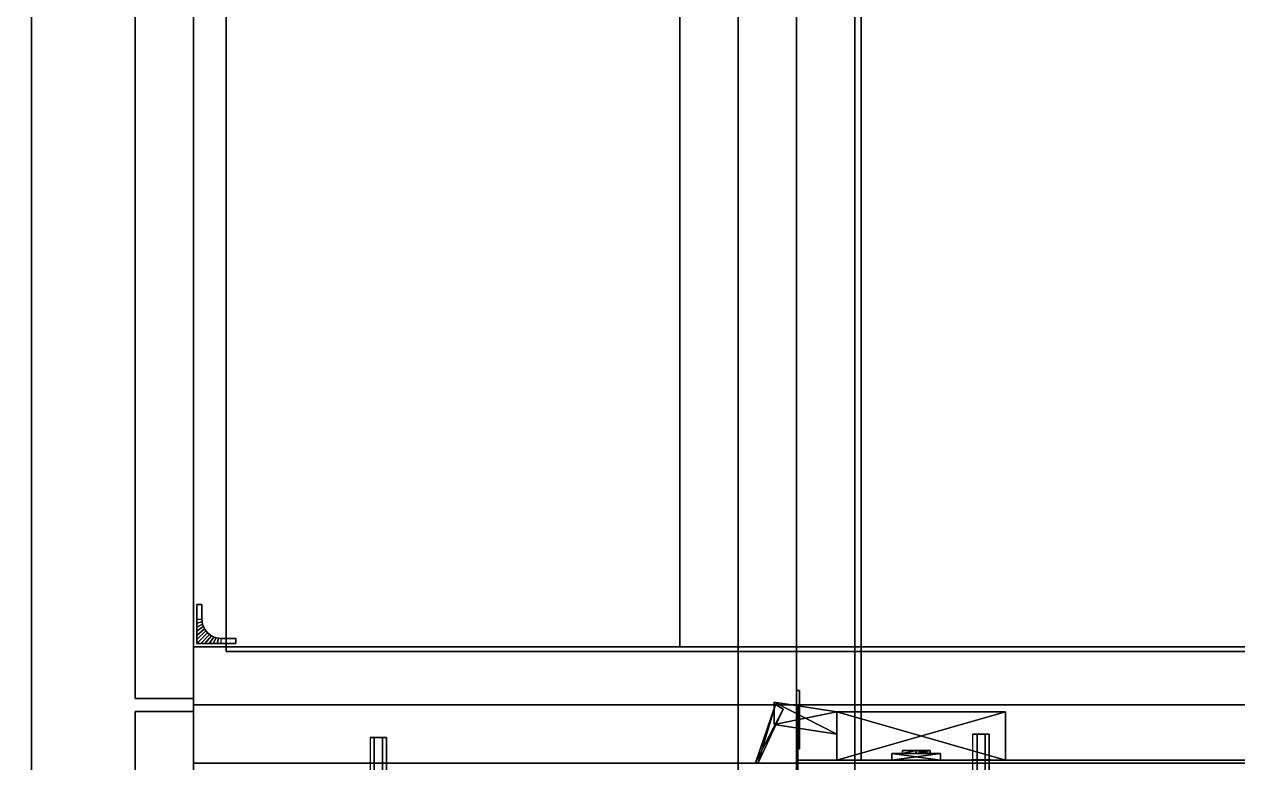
# Model space of a CAD drawing. Extents: x 0 to 4068, y -4475 to 0.
# Drawn here: x 1564.7 to 1939.2, y -2110.3 to -1882.3 of the extents above; entities that cross this region are included whole.
import ezdxf

# ---------------------------------------------------------------- set-up
doc = ezdxf.new("R2010")
doc.units = 0
for name, color, linetype in [('LAYER0', 7, 'CONTINUOUS'), ('LAYER422', 7, 'CONTINUOUS'), ('LAYER423', 253, 'CONTINUOUS'), ('LAYER427', 254, 'CONTINUOUS'), ('LAYER428', 254, 'CONTINUOUS'), ('LAYER429', 254, 'CONTINUOUS'), ('LAYER430', 7, 'CONTINUOUS'), ('LAYER431', 7, 'CONTINUOUS'), ('LAYER432', 7, 'CONTINUOUS'), ('LAYER437', 7, 'CONTINUOUS'), ('LAYER465', 7, 'CONTINUOUS'), ('LAYER474', 253, 'CONTINUOUS'), ('LAYER476', 254, 'CONTINUOUS'), ('LAYER665', 7, 'CONTINUOUS'), ('LAYER666', 253, 'CONTINUOUS'), ('LAYER669', 253, 'CONTINUOUS'), ('LAYER686', 7, 'CONTINUOUS'), ('LAYER689', 254, 'CONTINUOUS'), ('LAYER696', 28, 'CONTINUOUS'), ('LAYER697', 253, 'CONTINUOUS'), ('LAYER698', 28, 'CONTINUOUS'), ('LAYER699', 253, 'CONTINUOUS'), ('LAYER700', 253, 'CONTINUOUS'), ('LAYER785', 253, 'CONTINUOUS'), ('LAYER821', 19, 'CONTINUOUS')]:
    doc.layers.add(name, color=color, linetype=linetype)

msp = doc.modelspace()

# ---------------------------------------------------------------- linework, layer by layer
at = {"layer": 'LAYER0', "invisible_edges": 1}
for points in [[(4068, 0), (0, -4475), (0, 0), (4068, 0)], [(4068, -4475, 5), (0, 0, 5), (0, -4475, 5), (4068, -4475, 5)], [(0, 0, 5), (4068, -4475, 5), (4068, 0, 5), (0, 0, 5)], [(0, -4475), (4068, 0), (4068, -4475), (0, -4475)]]:
    msp.add_3dface(points, dxfattribs=at)
at = {"layer": 'LAYER422', "invisible_edges": 1}
for points in [[(2153, -2074.5, 154), (1617, -1330.5, 154), (2153, -1330.5, 154), (2153, -2074.5, 154)], [(1617, -1330.5, 154), (2153, -2074.5, 154), (1617, -2074.5, 154), (1617, -1330.5, 154)], [(1617, -2074.5, 172), (1617, -1330.5, 154), (1617, -2074.5, 154), (1617, -2074.5, 172)], [(1617, -1330.5, 154), (1617, -2074.5, 172), (1617, -1330.5, 172), (1617, -1330.5, 154)], [(1617, -2074.5, 172), (2153, -1330.5, 172), (1617, -1330.5, 172), (1617, -2074.5, 172)], [(2153, -1330.5, 172), (1617, -2074.5, 172), (2153, -2074.5, 172), (2153, -1330.5, 172)], [(2153, -2074.5, 154), (1617, -2074.5, 172), (1617, -2074.5, 154), (2153, -2074.5, 154)], [(1617, -2074.5, 172), (2153, -2074.5, 154), (2153, -2074.5, 172), (1617, -2074.5, 172)]]:
    msp.add_3dface(points, dxfattribs=at)
at = {"layer": 'LAYER423', "invisible_edges": 1}
for points in [[(1599, -1314.5, 153), (1617, -2090.5, 153), (1599, -2090.5, 153), (1599, -1314.5, 153)], [(1617, -2090.5, 153), (1599, -1314.5, 153), (1617, -1314.5, 153), (1617, -2090.5, 153)], [(1617, -1314.5, 873), (1599, -2090.5, 873), (1617, -2090.5, 873), (1617, -1314.5, 873)], [(1599, -2090.5, 873), (1617, -1314.5, 873), (1599, -1314.5, 873), (1599, -2090.5, 873)], [(1599, -2090.5, 873), (1599, -1314.5, 153), (1599, -2090.5, 153), (1599, -2090.5, 873)], [(1599, -1314.5, 153), (1599, -2090.5, 873), (1599, -1314.5, 873), (1599, -1314.5, 153)], [(1617, -1314.5, 873), (1617, -2090.5, 153), (1617, -1314.5, 153), (1617, -1314.5, 873)], [(1617, -2090.5, 153), (1617, -1314.5, 873), (1617, -2090.5, 873), (1617, -2090.5, 153)], [(1599, -2090.5, 873), (1617, -2090.5, 153), (1617, -2090.5, 873), (1599, -2090.5, 873)], [(1617, -2090.5, 153), (1599, -2090.5, 873), (1599, -2090.5, 153), (1617, -2090.5, 153)]]:
    msp.add_3dface(points, dxfattribs=at)
at = {"layer": 'LAYER427'}
for points in [[(1619.5, -2061.5, 174), (1618, -2061.5, 174), (1618, -2061.5, 186), (1619.5, -2061.5, 186)], [(1618, -2061.5, 174), (1618, -2073.5, 174), (1618, -2073.5, 186), (1618, -2061.5, 186)], [(1619.5, -2061.5, 186), (1618, -2061.5, 186), (1618, -2061.5, 174), (1619.5, -2061.5, 174)], [(1619.5, -2061.5, 174), (1619.5, -2066, 174), (1619.5, -2066, 186), (1619.5, -2061.5, 186)], [(1618, -2073.5, 186), (1630, -2073.5, 186), (1630, -2073.5, 174), (1618, -2073.5, 174)], [(1625.5, -2072, 174), (1625.5, -2072, 186), (1630, -2072, 186), (1630, -2072, 174)], [(1630, -2072, 186), (1630, -2073.5, 186), (1630, -2073.5, 174), (1630, -2072, 174)]]:
    msp.add_3dface(points, dxfattribs=at)
at = {"layer": 'LAYER427', "invisible_edges": 1}
for points in [[(1619.5, -2066, 174), (1618, -2066, 174), (1618, -2061.5, 174), (1619.5, -2061.5, 174)], [(1619.5, -2066, 186), (1618, -2066, 186), (1618, -2061.5, 186), (1619.5, -2061.5, 186)], [(1625.5, -2072, 174), (1625.5, -2073.5, 174), (1630, -2073.5, 174), (1630, -2072, 174)], [(1625.5, -2072, 186), (1625.5, -2073.5, 186), (1630, -2073.5, 186), (1630, -2072, 186)]]:
    msp.add_3dface(points, dxfattribs=at)
at = {"layer": 'LAYER428'}
for points in [[(1619.5, -2061.5, 507), (1618, -2061.5, 507), (1618, -2061.5, 519), (1619.5, -2061.5, 519)], [(1618, -2061.5, 507), (1618, -2073.5, 507), (1618, -2073.5, 519), (1618, -2061.5, 519)], [(1619.5, -2061.5, 519), (1618, -2061.5, 519), (1618, -2061.5, 507), (1619.5, -2061.5, 507)], [(1619.5, -2061.5, 507), (1619.5, -2066, 507), (1619.5, -2066, 519), (1619.5, -2061.5, 519)], [(1618, -2073.5, 519), (1630, -2073.5, 519), (1630, -2073.5, 507), (1618, -2073.5, 507)], [(1625.5, -2072, 507), (1625.5, -2072, 519), (1630, -2072, 519), (1630, -2072, 507)], [(1630, -2072, 519), (1630, -2073.5, 519), (1630, -2073.5, 507), (1630, -2072, 507)]]:
    msp.add_3dface(points, dxfattribs=at)
at = {"layer": 'LAYER428', "invisible_edges": 1}
for points in [[(1619.5, -2066, 507), (1618, -2066, 507), (1618, -2061.5, 507), (1619.5, -2061.5, 507)], [(1619.5, -2066, 519), (1618, -2066, 519), (1618, -2061.5, 519), (1619.5, -2061.5, 519)], [(1625.5, -2072, 507), (1625.5, -2073.5, 507), (1630, -2073.5, 507), (1630, -2072, 507)], [(1625.5, -2072, 519), (1625.5, -2073.5, 519), (1630, -2073.5, 519), (1630, -2072, 519)]]:
    msp.add_3dface(points, dxfattribs=at)
at = {"layer": 'LAYER429'}
for points in [[(1619.5, -2061.5, 831), (1618, -2061.5, 831), (1618, -2061.5, 843), (1619.5, -2061.5, 843)], [(1618, -2061.5, 831), (1618, -2073.5, 831), (1618, -2073.5, 843), (1618, -2061.5, 843)], [(1619.5, -2061.5, 843), (1618, -2061.5, 843), (1618, -2061.5, 831), (1619.5, -2061.5, 831)], [(1619.5, -2061.5, 831), (1619.5, -2066, 831), (1619.5, -2066, 843), (1619.5, -2061.5, 843)], [(1618, -2073.5, 843), (1630, -2073.5, 843), (1630, -2073.5, 831), (1618, -2073.5, 831)], [(1625.5, -2072, 831), (1625.5, -2072, 843), (1630, -2072, 843), (1630, -2072, 831)], [(1630, -2072, 843), (1630, -2073.5, 843), (1630, -2073.5, 831), (1630, -2072, 831)]]:
    msp.add_3dface(points, dxfattribs=at)
at = {"layer": 'LAYER429', "invisible_edges": 1}
for points in [[(1619.5, -2066, 831), (1618, -2066, 831), (1618, -2061.5, 831), (1619.5, -2061.5, 831)], [(1619.5, -2066, 843), (1618, -2066, 843), (1618, -2061.5, 843), (1619.5, -2061.5, 843)], [(1625.5, -2072, 831), (1625.5, -2073.5, 831), (1630, -2073.5, 831), (1630, -2072, 831)], [(1625.5, -2072, 843), (1625.5, -2073.5, 843), (1630, -2073.5, 843), (1630, -2072, 843)]]:
    msp.add_3dface(points, dxfattribs=at)
at = {"layer": 'LAYER430', "invisible_edges": 1}
for points in [[(1767, -1330.5, 233), (1617, -2074.5, 233), (1767, -2074.5, 233), (1767, -1330.5, 233)], [(1617, -2074.5, 233), (1767, -1330.5, 233), (1617, -1330.5, 233), (1617, -2074.5, 233)], [(1617, -1330.5, 215), (1617, -2074.5, 233), (1617, -1330.5, 233), (1617, -1330.5, 215)], [(1617, -2074.5, 233), (1617, -1330.5, 215), (1617, -2074.5, 215), (1617, -2074.5, 233)], [(1617, -1330.5, 215), (1767, -2074.5, 215), (1617, -2074.5, 215), (1617, -1330.5, 215)], [(1767, -2074.5, 215), (1617, -1330.5, 215), (1767, -1330.5, 215), (1767, -2074.5, 215)], [(1767, -2074.5, 215), (1767, -1330.5, 233), (1767, -2074.5, 233), (1767, -2074.5, 215)], [(1767, -1330.5, 233), (1767, -2074.5, 215), (1767, -1330.5, 215), (1767, -1330.5, 233)], [(1767, -2074.5, 215), (1617, -2074.5, 233), (1617, -2074.5, 215), (1767, -2074.5, 215)], [(1617, -2074.5, 233), (1767, -2074.5, 215), (1767, -2074.5, 233), (1617, -2074.5, 233)]]:
    msp.add_3dface(points, dxfattribs=at)
at = {"layer": 'LAYER431', "invisible_edges": 1}
for points in [[(1767, -1330.5, 215), (1617, -2074.5, 215), (1767, -2074.5, 215), (1767, -1330.5, 215)], [(1617, -2074.5, 215), (1767, -1330.5, 215), (1617, -1330.5, 215), (1617, -2074.5, 215)], [(1617, -1330.5, 197), (1617, -2074.5, 215), (1617, -1330.5, 215), (1617, -1330.5, 197)], [(1617, -2074.5, 215), (1617, -1330.5, 197), (1617, -2074.5, 197), (1617, -2074.5, 215)], [(1617, -1330.5, 197), (1767, -2074.5, 197), (1617, -2074.5, 197), (1617, -1330.5, 197)], [(1767, -2074.5, 197), (1617, -1330.5, 197), (1767, -1330.5, 197), (1767, -2074.5, 197)], [(1767, -2074.5, 197), (1767, -1330.5, 215), (1767, -2074.5, 215), (1767, -2074.5, 197)], [(1767, -1330.5, 215), (1767, -2074.5, 197), (1767, -1330.5, 197), (1767, -1330.5, 215)], [(1767, -2074.5, 197), (1617, -2074.5, 215), (1617, -2074.5, 197), (1767, -2074.5, 197)], [(1617, -2074.5, 215), (1767, -2074.5, 197), (1767, -2074.5, 215), (1617, -2074.5, 215)]]:
    msp.add_3dface(points, dxfattribs=at)
at = {"layer": 'LAYER432', "invisible_edges": 1}
for points in [[(1767, -1330.5, 251), (1617, -2074.5, 251), (1767, -2074.5, 251), (1767, -1330.5, 251)], [(1617, -2074.5, 251), (1767, -1330.5, 251), (1617, -1330.5, 251), (1617, -2074.5, 251)], [(1617, -1330.5, 233), (1617, -2074.5, 251), (1617, -1330.5, 251), (1617, -1330.5, 233)], [(1617, -2074.5, 251), (1617, -1330.5, 233), (1617, -2074.5, 233), (1617, -2074.5, 251)], [(1617, -1330.5, 233), (1767, -2074.5, 233), (1617, -2074.5, 233), (1617, -1330.5, 233)], [(1767, -2074.5, 233), (1617, -1330.5, 233), (1767, -1330.5, 233), (1767, -2074.5, 233)], [(1767, -2074.5, 233), (1767, -1330.5, 251), (1767, -2074.5, 251), (1767, -2074.5, 233)], [(1767, -1330.5, 251), (1767, -2074.5, 233), (1767, -1330.5, 233), (1767, -1330.5, 251)], [(1767, -2074.5, 233), (1617, -2074.5, 251), (1617, -2074.5, 233), (1767, -2074.5, 233)], [(1617, -2074.5, 251), (1767, -2074.5, 233), (1767, -2074.5, 251), (1617, -2074.5, 251)]]:
    msp.add_3dface(points, dxfattribs=at)
at = {"layer": 'LAYER437', "invisible_edges": 1}
for points in [[(2153, -2074.5, 153), (1617, -2074.5, 873), (2153, -2074.5, 873), (2153, -2074.5, 153)], [(1617, -2074.5, 873), (2153, -2074.5, 153), (1617, -2074.5, 153), (1617, -2074.5, 873)], [(2153, -2074.5, 153), (1617, -2092.5, 153), (1617, -2074.5, 153), (2153, -2074.5, 153)], [(1617, -2092.5, 153), (2153, -2074.5, 153), (2153, -2092.5, 153), (1617, -2092.5, 153)], [(1617, -2092.5, 153), (1617, -2074.5, 873), (1617, -2074.5, 153), (1617, -2092.5, 153)], [(1617, -2074.5, 873), (1617, -2092.5, 153), (1617, -2092.5, 873), (1617, -2074.5, 873)], [(2153, -2092.5, 873), (1617, -2074.5, 873), (1617, -2092.5, 873), (2153, -2092.5, 873)], [(1617, -2074.5, 873), (2153, -2092.5, 873), (2153, -2074.5, 873), (1617, -2074.5, 873)], [(1617, -2092.5, 153), (2153, -2092.5, 873), (1617, -2092.5, 873), (1617, -2092.5, 153)], [(2153, -2092.5, 873), (1617, -2092.5, 153), (2153, -2092.5, 153), (2153, -2092.5, 873)]]:
    msp.add_3dface(points, dxfattribs=at)
at = {"layer": 'LAYER465', "invisible_edges": 1}
for points in [[(2153, -2092.5, 153), (1617, -2110.5, 153), (1617, -2092.5, 153), (2153, -2092.5, 153)], [(1617, -2110.5, 153), (2153, -2092.5, 153), (2153, -2110.5, 153), (1617, -2110.5, 153)], [(1617, -2092.5, 873), (1617, -2110.5, 153), (1617, -2110.5, 873), (1617, -2092.5, 873)], [(1617, -2110.5, 153), (1617, -2092.5, 873), (1617, -2092.5, 153), (1617, -2110.5, 153)], [(2153, -2110.5, 873), (1617, -2092.5, 873), (1617, -2110.5, 873), (2153, -2110.5, 873)], [(1617, -2092.5, 873), (2153, -2110.5, 873), (2153, -2092.5, 873), (1617, -2092.5, 873)], [(1617, -2092.5, 873), (2153, -2092.5, 153), (1617, -2092.5, 153), (1617, -2092.5, 873)], [(2153, -2092.5, 153), (1617, -2092.5, 873), (2153, -2092.5, 873), (2153, -2092.5, 153)]]:
    msp.add_3dface(points, dxfattribs=at)
at = {"layer": 'LAYER474', "invisible_edges": 1}
for points in [[(1599, -2094.5, 156), (1617, -2390.5, 156), (1599, -2390.5, 156), (1599, -2094.5, 156)], [(1617, -2390.5, 156), (1599, -2094.5, 156), (1617, -2094.5, 156), (1617, -2390.5, 156)], [(1617, -2094.5, 870), (1599, -2390.5, 870), (1617, -2390.5, 870), (1617, -2094.5, 870)], [(1599, -2390.5, 870), (1617, -2094.5, 870), (1599, -2094.5, 870), (1599, -2390.5, 870)], [(1599, -2094.5, 156), (1617, -2094.5, 870), (1617, -2094.5, 156), (1599, -2094.5, 156)], [(1617, -2094.5, 870), (1599, -2094.5, 156), (1599, -2094.5, 870), (1617, -2094.5, 870)], [(1599, -2390.5, 870), (1599, -2094.5, 156), (1599, -2390.5, 156), (1599, -2390.5, 870)], [(1599, -2094.5, 156), (1599, -2390.5, 870), (1599, -2094.5, 870), (1599, -2094.5, 156)], [(1617, -2094.5, 870), (1617, -2390.5, 156), (1617, -2094.5, 156), (1617, -2094.5, 870)], [(1617, -2390.5, 156), (1617, -2094.5, 870), (1617, -2390.5, 870), (1617, -2390.5, 156)]]:
    msp.add_3dface(points, dxfattribs=at)
at = {"layer": 'LAYER476'}
for points in [[(1671.5, -2102.5, 501.5), (1676.5, -2102.5, 501.5), (1675.25, -2102.5, 503.665), (1672.75, -2102.5, 503.665)], [(1671.5, -2102.5, 501.5), (1672.75, -2102.5, 499.335), (1675.25, -2102.5, 499.335), (1676.5, -2102.5, 501.5)]]:
    msp.add_3dface(points, dxfattribs=at)
at = {"layer": 'LAYER665', "invisible_edges": 1}
for points in [[(2153, -1295.5, 2364), (1803, -2109.5, 2364), (2153, -2109.5, 2364), (2153, -1295.5, 2364)], [(1803, -2109.5, 2364), (2153, -1295.5, 2364), (1803, -1295.5, 2364), (1803, -2109.5, 2364)], [(1803, -1295.5, 2346), (1803, -2109.5, 2364), (1803, -1295.5, 2364), (1803, -1295.5, 2346)], [(1803, -2109.5, 2364), (1803, -1295.5, 2346), (1803, -2109.5, 2346), (1803, -2109.5, 2364)], [(1803, -1295.5, 2346), (2153, -2109.5, 2346), (1803, -2109.5, 2346), (1803, -1295.5, 2346)], [(2153, -2109.5, 2346), (1803, -1295.5, 2346), (2153, -1295.5, 2346), (2153, -2109.5, 2346)], [(2153, -2109.5, 2346), (1803, -2109.5, 2364), (1803, -2109.5, 2346), (2153, -2109.5, 2346)], [(1803, -2109.5, 2364), (2153, -2109.5, 2346), (2153, -2109.5, 2364), (1803, -2109.5, 2364)]]:
    msp.add_3dface(points, dxfattribs=at)
at = {"layer": 'LAYER666', "invisible_edges": 1}
for points in [[(2153, -2109.5, 1706), (1803, -1295.5, 1706), (2153, -1295.5, 1706), (2153, -2109.5, 1706)], [(1803, -1295.5, 1706), (2153, -2109.5, 1706), (1803, -2109.5, 1706), (1803, -1295.5, 1706)], [(1803, -2109.5, 1724), (1803, -1295.5, 1706), (1803, -2109.5, 1706), (1803, -2109.5, 1724)], [(1803, -1295.5, 1706), (1803, -2109.5, 1724), (1803, -1295.5, 1724), (1803, -1295.5, 1706)], [(1803, -2109.5, 1724), (2153, -1295.5, 1724), (1803, -1295.5, 1724), (1803, -2109.5, 1724)], [(2153, -1295.5, 1724), (1803, -2109.5, 1724), (2153, -2109.5, 1724), (2153, -1295.5, 1724)], [(2153, -2109.5, 1706), (1803, -2109.5, 1724), (1803, -2109.5, 1706), (2153, -2109.5, 1706)], [(1803, -2109.5, 1724), (2153, -2109.5, 1706), (2153, -2109.5, 1724), (1803, -2109.5, 1724)]]:
    msp.add_3dface(points, dxfattribs=at)
at = {"layer": 'LAYER669', "invisible_edges": 1}
for points in [[(2153, -2109.5, 1705), (1803, -2109.5, 2365), (2153, -2109.5, 2365), (2153, -2109.5, 1705)], [(1803, -2109.5, 2365), (2153, -2109.5, 1705), (1803, -2109.5, 1705), (1803, -2109.5, 2365)], [(2153, -2109.5, 1705), (1803, -2127.5, 1705), (1803, -2109.5, 1705), (2153, -2109.5, 1705)], [(1803, -2127.5, 1705), (2153, -2109.5, 1705), (2153, -2127.5, 1705), (1803, -2127.5, 1705)], [(1803, -2127.5, 1705), (1803, -2109.5, 2365), (1803, -2109.5, 1705), (1803, -2127.5, 1705)], [(1803, -2109.5, 2365), (1803, -2127.5, 1705), (1803, -2127.5, 2365), (1803, -2109.5, 2365)], [(2153, -2127.5, 2365), (1803, -2109.5, 2365), (1803, -2127.5, 2365), (2153, -2127.5, 2365)], [(1803, -2109.5, 2365), (2153, -2127.5, 2365), (2153, -2109.5, 2365), (1803, -2109.5, 2365)]]:
    msp.add_3dface(points, dxfattribs=at)
at = {"layer": 'LAYER686', "invisible_edges": 1}
for points in [[(2128.4, -2109.5, 2026), (1823, -1295.5, 2026), (2128.4, -1295.5, 2026), (2128.4, -2109.5, 2026)], [(1823, -1295.5, 2026), (2128.4, -2109.5, 2026), (1823, -2109.5, 2026), (1823, -1295.5, 2026)], [(1823, -2109.5, 2044), (1823, -1295.5, 2026), (1823, -2109.5, 2026), (1823, -2109.5, 2044)], [(1823, -1295.5, 2026), (1823, -2109.5, 2044), (1823, -1295.5, 2044), (1823, -1295.5, 2026)], [(1823, -2109.5, 2044), (2128.4, -1295.5, 2044), (1823, -1295.5, 2044), (1823, -2109.5, 2044)], [(2128.4, -1295.5, 2044), (1823, -2109.5, 2044), (2128.4, -2109.5, 2044), (2128.4, -1295.5, 2044)], [(2128.4, -2109.5, 2026), (1823, -2109.5, 2044), (1823, -2109.5, 2026), (2128.4, -2109.5, 2026)], [(1823, -2109.5, 2044), (2128.4, -2109.5, 2026), (2128.4, -2109.5, 2044), (1823, -2109.5, 2044)]]:
    msp.add_3dface(points, dxfattribs=at)
at = {"layer": 'LAYER689'}
for points in [[(1857.5, -2101.5, 2023.5), (1862.5, -2101.5, 2023.5), (1861.25, -2101.5, 2025.665), (1858.75, -2101.5, 2025.665)], [(1857.5, -2101.5, 2023.5), (1858.75, -2101.5, 2021.335), (1861.25, -2101.5, 2021.335), (1862.5, -2101.5, 2023.5)], [(1863, -2109.45, 2023.5), (1857, -2109.45, 2023.5), (1858.5, -2109.45, 2026.098), (1861.5, -2109.45, 2026.098)], [(1863, -2109.45, 2023.5), (1857, -2109.45, 2023.5), (1858.5, -2109.45, 2020.902), (1861.5, -2109.45, 2020.902)], [(1863, -2109.55, 2023.5), (1857, -2109.55, 2023.5), (1858.5, -2109.55, 2026.098), (1861.5, -2109.55, 2026.098)], [(1863, -2109.55, 2023.5), (1857, -2109.55, 2023.5), (1858.5, -2109.55, 2020.902), (1861.5, -2109.55, 2020.902)]]:
    msp.add_3dface(points, dxfattribs=at)
at = {"layer": 'LAYER696'}
for points in [[(1804, -2088, 1829), (1803, -2088, 1829), (1804, -2088, 1829)], [(1804, -2106, 1787), (1803, -2106, 1787), (1803, -2088, 1787), (1804, -2088, 1787)], [(1803, -2088, 1787), (1803, -2088, 1829), (1804, -2088, 1829), (1804, -2088, 1787)], [(1804, -2106, 1829), (1803, -2106, 1829), (1803, -2088, 1829), (1804, -2088, 1829)], [(1803, -2088, 1787), (1803, -2106, 1787), (1803, -2106, 1829), (1803, -2088, 1829)], [(1804, -2088, 1787), (1804, -2106, 1787), (1804, -2106, 1787), (1804, -2088, 1787)], [(1804, -2088, 1829), (1804, -2106, 1829), (1804, -2106, 1829), (1804, -2088, 1829)], [(1803, -2093, 1799), (1803, -2093, 1817), (1803, -2093, 1799)], [(1804, -2093, 1799), (1803, -2093, 1799), (1803, -2093, 1817), (1804, -2093, 1817)], [(1804, -2093, 1799), (1803, -2093, 1799), (1803, -2106, 1799), (1804, -2106, 1799)], [(1804, -2093, 1817), (1803, -2093, 1817), (1803, -2106, 1817), (1804, -2106, 1817)], [(1803, -2106, 1799), (1803, -2106, 1787), (1803, -2106, 1799)], [(1803, -2106, 1817), (1803, -2106, 1829), (1803, -2106, 1817)], [(1804, -2106, 1799), (1803, -2106, 1799), (1803, -2106, 1787), (1804, -2106, 1787)], [(1804, -2106, 1817), (1803, -2106, 1817), (1803, -2106, 1829), (1804, -2106, 1829)]]:
    msp.add_3dface(points, dxfattribs=at)
for points, invisible_edges in [([(1804, -2088, 1829), (1804, -2088, 1787), (1804, -2093, 1799), (1804, -2093, 1817)], 10), ([(1804, -2088, 1787), (1804, -2093, 1799), (1804, -2106, 1799), (1804, -2106, 1787)], 1), ([(1804, -2088, 1829), (1804, -2093, 1817), (1804, -2106, 1817), (1804, -2106, 1829)], 1), ([(1803.5, -2106, 1817), (1803.5, -2106, 1799), (1803.5, -2093, 1799), (1803.5, -2093, 1817)], 1), ([(1803.25, -2106, 1795), (1803.25, -2110.975, 1795.99), (1803.25, -2110, 1802.5), (1803.25, -2106, 1799)], 2), ([(1803.25, -2110.975, 1820.01), (1803.25, -2106, 1821), (1803.25, -2106, 1817), (1803.25, -2110, 1813.5)], 8), ([(1803.5, -2110.209, 1813.317), (1803.5, -2110, 1802.5), (1803.5, -2106, 1799), (1803.5, -2106, 1817)], 5), ([(1803.25, -2110.975, 1795.99), (1803.25, -2115.192, 1798.808), (1803.25, -2113.5, 1802.5), (1803.25, -2110, 1802.5)], 10), ([(1803.25, -2115.192, 1817.192), (1803.25, -2110.975, 1820.01), (1803.25, -2110, 1813.5), (1803.25, -2113.5, 1813.5)], 10), ([(1803.5, -2117, 1813.5), (1803.5, -2117, 1802.5), (1803.5, -2110, 1802.5), (1803.5, -2110.209, 1813.317)], 4)]:
    msp.add_3dface(points, dxfattribs=dict(at, invisible_edges=invisible_edges))
at = {"layer": 'LAYER697'}
for points in [[(1798.925, -2093.808, 1802.348), (1790.5, -2110.091, 1802.348), (1796.544, -2092.318, 1802.348), (1798.925, -2093.808, 1802.348)], [(1791.077, -2110.582, 1813.652), (1796.544, -2092.318, 1813.652), (1790.5, -2110.091, 1813.652), (1791.077, -2110.582, 1813.652)], [(1790.5, -2110.091, 1802.348), (1790.5, -2110.091, 1813.652), (1796.544, -2092.318, 1802.348), (1790.5, -2110.091, 1802.348)], [(1796.544, -2092.318, 1802.348), (1790.5, -2110.091, 1813.652), (1796.544, -2092.318, 1813.652), (1796.544, -2092.318, 1802.348)], [(1798.925, -2093.808, 1813.652), (1796.544, -2092.318, 1813.652), (1791.077, -2110.582, 1813.652), (1798.925, -2093.808, 1813.652)], [(1796.135, -2098.558, 1801.217), (1796.135, -2091.594, 1801.217), (1815.5, -2101.542, 1801.217), (1796.135, -2098.558, 1801.217)], [(1815.5, -2101.542, 1801.217), (1796.135, -2091.594, 1801.217), (1815.5, -2094.579, 1801.217), (1815.5, -2101.542, 1801.217)], [(1796.135, -2098.558, 1814.783), (1815.5, -2094.579, 1814.783), (1796.135, -2091.594, 1814.783), (1796.135, -2098.558, 1814.783)], [(1796.135, -2091.594, 1801.217), (1796.135, -2091.594, 1814.783), (1815.5, -2094.579, 1801.217), (1796.135, -2091.594, 1801.217)], [(1815.5, -2094.579, 1801.217), (1796.135, -2091.594, 1814.783), (1815.5, -2094.579, 1814.783), (1815.5, -2094.579, 1801.217)], [(1791.077, -2110.582, 1802.348), (1790.5, -2110.091, 1802.348), (1798.925, -2093.808, 1802.348), (1791.077, -2110.582, 1802.348)], [(1815.5, -2101.542, 1814.783), (1815.5, -2094.579, 1814.783), (1796.135, -2098.558, 1814.783), (1815.5, -2101.542, 1814.783)], [(1815.5, -2109.5, 1801.217), (1815.5, -2094.579, 1801.217), (1867.5, -2109.5, 1801.217), (1815.5, -2109.5, 1801.217)], [(1867.5, -2109.5, 1801.217), (1815.5, -2094.579, 1801.217), (1867.5, -2094.579, 1801.217), (1867.5, -2109.5, 1801.217)], [(1867.5, -2109.5, 1814.783), (1867.5, -2094.579, 1814.783), (1815.5, -2109.5, 1814.783), (1867.5, -2109.5, 1814.783)], [(1815.5, -2109.5, 1814.783), (1867.5, -2094.579, 1814.783), (1815.5, -2094.579, 1814.783), (1815.5, -2109.5, 1814.783)], [(1815.5, -2094.579, 1801.217), (1815.5, -2094.579, 1814.783), (1867.5, -2094.579, 1801.217), (1815.5, -2094.579, 1801.217)], [(1867.5, -2094.579, 1801.217), (1815.5, -2094.579, 1814.783), (1867.5, -2094.579, 1814.783), (1867.5, -2094.579, 1801.217)], [(1867.5, -2109.5, 1801.217), (1867.5, -2094.579, 1801.217), (1867.5, -2109.5, 1814.783), (1867.5, -2109.5, 1801.217)], [(1867.5, -2109.5, 1814.783), (1867.5, -2094.579, 1801.217), (1867.5, -2094.579, 1814.783), (1867.5, -2109.5, 1814.783)], [(1832.5, -2107.51, 1834), (1832.5, -2109.5, 1834), (1847.5, -2109.5, 1834), (1832.5, -2107.51, 1834)], [(1832.5, -2107.51, 1834), (1847.5, -2109.5, 1834), (1847.5, -2107.51, 1834), (1832.5, -2107.51, 1834)], [(1847.5, -2107.51, 1782), (1847.5, -2109.5, 1782), (1832.5, -2109.5, 1782), (1847.5, -2107.51, 1782)], [(1847.5, -2107.51, 1782), (1832.5, -2109.5, 1782), (1832.5, -2107.51, 1782), (1847.5, -2107.51, 1782)], [(1832.5, -2109.5, 1782), (1832.5, -2109.5, 1834), (1832.5, -2107.51, 1834), (1832.5, -2109.5, 1782)], [(1832.5, -2109.5, 1782), (1832.5, -2107.51, 1834), (1832.5, -2107.51, 1782), (1832.5, -2109.5, 1782)], [(1832.5, -2107.51, 1782), (1832.5, -2107.51, 1834), (1847.5, -2107.51, 1834), (1832.5, -2107.51, 1782)], [(1832.5, -2107.51, 1782), (1847.5, -2107.51, 1834), (1847.5, -2107.51, 1782), (1832.5, -2107.51, 1782)], [(1835.757, -2106.516, 1826.087), (1840, -2106.516, 1821.291), (1835.757, -2107.51, 1826.087), (1835.757, -2106.516, 1826.087)], [(1835.757, -2107.51, 1826.087), (1840, -2106.516, 1821.291), (1840, -2107.51, 1821.291), (1835.757, -2107.51, 1826.087)], [(1840, -2107.51, 1830.883), (1840, -2106.516, 1830.883), (1835.757, -2107.51, 1826.087), (1840, -2107.51, 1830.883)], [(1835.757, -2107.51, 1826.087), (1840, -2106.516, 1830.883), (1835.757, -2106.516, 1826.087), (1835.757, -2107.51, 1826.087)], [(1840, -2106.516, 1830.883), (1844.243, -2106.516, 1826.087), (1835.757, -2106.516, 1826.087), (1840, -2106.516, 1830.883)], [(1835.757, -2106.516, 1826.087), (1844.243, -2106.516, 1826.087), (1840, -2106.516, 1821.291), (1835.757, -2106.516, 1826.087)], [(1835.757, -2106.516, 1789.913), (1840, -2106.516, 1785.117), (1835.757, -2107.51, 1789.913), (1835.757, -2106.516, 1789.913)], [(1835.757, -2107.51, 1789.913), (1840, -2106.516, 1785.117), (1840, -2107.51, 1785.117), (1835.757, -2107.51, 1789.913)], [(1840, -2107.51, 1794.709), (1840, -2106.516, 1794.709), (1835.757, -2107.51, 1789.913), (1840, -2107.51, 1794.709)], [(1835.757, -2107.51, 1789.913), (1840, -2106.516, 1794.709), (1835.757, -2106.516, 1789.913), (1835.757, -2107.51, 1789.913)], [(1840, -2106.516, 1794.709), (1844.243, -2106.516, 1789.913), (1835.757, -2106.516, 1789.913), (1840, -2106.516, 1794.709)], [(1835.757, -2106.516, 1789.913), (1844.243, -2106.516, 1789.913), (1840, -2106.516, 1785.117), (1835.757, -2106.516, 1789.913)], [(1840, -2107.51, 1830.883), (1840, -2107.51, 1821.291), (1835.757, -2107.51, 1826.087), (1840, -2107.51, 1830.883)], [(1840, -2107.51, 1794.709), (1840, -2107.51, 1785.117), (1835.757, -2107.51, 1789.913), (1840, -2107.51, 1794.709)], [(1840, -2106.516, 1821.291), (1844.243, -2106.516, 1826.087), (1840, -2107.51, 1821.291), (1840, -2106.516, 1821.291)], [(1840, -2107.51, 1821.291), (1844.243, -2106.516, 1826.087), (1844.243, -2107.51, 1826.087), (1840, -2107.51, 1821.291)], [(1844.243, -2106.516, 1826.087), (1840, -2106.516, 1830.883), (1844.243, -2107.51, 1826.087), (1844.243, -2106.516, 1826.087)], [(1844.243, -2107.51, 1826.087), (1840, -2106.516, 1830.883), (1840, -2107.51, 1830.883), (1844.243, -2107.51, 1826.087)], [(1840, -2106.516, 1785.117), (1844.243, -2106.516, 1789.913), (1840, -2107.51, 1785.117), (1840, -2106.516, 1785.117)], [(1840, -2107.51, 1785.117), (1844.243, -2106.516, 1789.913), (1844.243, -2107.51, 1789.913), (1840, -2107.51, 1785.117)], [(1844.243, -2106.516, 1789.913), (1840, -2106.516, 1794.709), (1844.243, -2107.51, 1789.913), (1844.243, -2106.516, 1789.913)], [(1844.243, -2107.51, 1789.913), (1840, -2106.516, 1794.709), (1840, -2107.51, 1794.709), (1844.243, -2107.51, 1789.913)], [(1840, -2107.51, 1830.883), (1844.243, -2107.51, 1826.087), (1840, -2107.51, 1821.291), (1840, -2107.51, 1830.883)], [(1840, -2107.51, 1794.709), (1844.243, -2107.51, 1789.913), (1840, -2107.51, 1785.117), (1840, -2107.51, 1794.709)], [(1847.5, -2107.51, 1834), (1847.5, -2109.5, 1834), (1847.5, -2109.5, 1782), (1847.5, -2107.51, 1834)], [(1847.5, -2107.51, 1834), (1847.5, -2109.5, 1782), (1847.5, -2107.51, 1782), (1847.5, -2107.51, 1834)]]:
    msp.add_3dface(points, dxfattribs=at)
at = {"layer": 'LAYER698'}
for points in [[(1804, -2088, 2283), (1803, -2088, 2283), (1804, -2088, 2283)], [(1804, -2106, 2241), (1803, -2106, 2241), (1803, -2088, 2241), (1804, -2088, 2241)], [(1803, -2088, 2241), (1803, -2088, 2283), (1804, -2088, 2283), (1804, -2088, 2241)], [(1804, -2106, 2283), (1803, -2106, 2283), (1803, -2088, 2283), (1804, -2088, 2283)], [(1803, -2088, 2241), (1803, -2106, 2241), (1803, -2106, 2283), (1803, -2088, 2283)], [(1804, -2088, 2241), (1804, -2106, 2241), (1804, -2106, 2241), (1804, -2088, 2241)], [(1804, -2088, 2283), (1804, -2106, 2283), (1804, -2106, 2283), (1804, -2088, 2283)], [(1803, -2093, 2253), (1803, -2093, 2271), (1803, -2093, 2253)], [(1804, -2093, 2253), (1803, -2093, 2253), (1803, -2093, 2271), (1804, -2093, 2271)], [(1804, -2093, 2253), (1803, -2093, 2253), (1803, -2106, 2253), (1804, -2106, 2253)], [(1804, -2093, 2271), (1803, -2093, 2271), (1803, -2106, 2271), (1804, -2106, 2271)], [(1803, -2106, 2253), (1803, -2106, 2241), (1803, -2106, 2253)], [(1803, -2106, 2271), (1803, -2106, 2283), (1803, -2106, 2271)], [(1804, -2106, 2253), (1803, -2106, 2253), (1803, -2106, 2241), (1804, -2106, 2241)], [(1804, -2106, 2271), (1803, -2106, 2271), (1803, -2106, 2283), (1804, -2106, 2283)]]:
    msp.add_3dface(points, dxfattribs=at)
for points, invisible_edges in [([(1804, -2088, 2283), (1804, -2088, 2241), (1804, -2093, 2253), (1804, -2093, 2271)], 10), ([(1804, -2088, 2241), (1804, -2093, 2253), (1804, -2106, 2253), (1804, -2106, 2241)], 1), ([(1804, -2088, 2283), (1804, -2093, 2271), (1804, -2106, 2271), (1804, -2106, 2283)], 1), ([(1803.5, -2106, 2271), (1803.5, -2106, 2253), (1803.5, -2093, 2253), (1803.5, -2093, 2271)], 1), ([(1803.25, -2106, 2249), (1803.25, -2110.975, 2249.99), (1803.25, -2110, 2256.5), (1803.25, -2106, 2253)], 2), ([(1803.25, -2110.975, 2274.01), (1803.25, -2106, 2275), (1803.25, -2106, 2271), (1803.25, -2110, 2267.5)], 8), ([(1803.5, -2110.209, 2267.317), (1803.5, -2110, 2256.5), (1803.5, -2106, 2253), (1803.5, -2106, 2271)], 5), ([(1803.25, -2110.975, 2249.99), (1803.25, -2115.192, 2252.808), (1803.25, -2113.5, 2256.5), (1803.25, -2110, 2256.5)], 10), ([(1803.25, -2115.192, 2271.192), (1803.25, -2110.975, 2274.01), (1803.25, -2110, 2267.5), (1803.25, -2113.5, 2267.5)], 10), ([(1803.5, -2117, 2267.5), (1803.5, -2117, 2256.5), (1803.5, -2110, 2256.5), (1803.5, -2110.209, 2267.317)], 4)]:
    msp.add_3dface(points, dxfattribs=dict(at, invisible_edges=invisible_edges))
at = {"layer": 'LAYER699'}
for points in [[(1798.925, -2093.808, 2256.348), (1790.5, -2110.091, 2256.348), (1796.544, -2092.318, 2256.348), (1798.925, -2093.808, 2256.348)], [(1791.077, -2110.582, 2267.652), (1796.544, -2092.318, 2267.652), (1790.5, -2110.091, 2267.652), (1791.077, -2110.582, 2267.652)], [(1790.5, -2110.091, 2256.348), (1790.5, -2110.091, 2267.652), (1796.544, -2092.318, 2256.348), (1790.5, -2110.091, 2256.348)], [(1796.544, -2092.318, 2256.348), (1790.5, -2110.091, 2267.652), (1796.544, -2092.318, 2267.652), (1796.544, -2092.318, 2256.348)], [(1798.925, -2093.808, 2267.652), (1796.544, -2092.318, 2267.652), (1791.077, -2110.582, 2267.652), (1798.925, -2093.808, 2267.652)], [(1796.135, -2098.558, 2255.217), (1796.135, -2091.594, 2255.217), (1815.5, -2101.542, 2255.217), (1796.135, -2098.558, 2255.217)], [(1815.5, -2101.542, 2255.217), (1796.135, -2091.594, 2255.217), (1815.5, -2094.579, 2255.217), (1815.5, -2101.542, 2255.217)], [(1796.135, -2098.558, 2268.783), (1815.5, -2094.579, 2268.783), (1796.135, -2091.594, 2268.783), (1796.135, -2098.558, 2268.783)], [(1796.135, -2091.594, 2255.217), (1796.135, -2091.594, 2268.783), (1815.5, -2094.579, 2255.217), (1796.135, -2091.594, 2255.217)], [(1815.5, -2094.579, 2255.217), (1796.135, -2091.594, 2268.783), (1815.5, -2094.579, 2268.783), (1815.5, -2094.579, 2255.217)], [(1791.077, -2110.582, 2256.348), (1790.5, -2110.091, 2256.348), (1798.925, -2093.808, 2256.348), (1791.077, -2110.582, 2256.348)], [(1815.5, -2101.542, 2268.783), (1815.5, -2094.579, 2268.783), (1796.135, -2098.558, 2268.783), (1815.5, -2101.542, 2268.783)], [(1815.5, -2109.5, 2255.217), (1815.5, -2094.579, 2255.217), (1867.5, -2109.5, 2255.217), (1815.5, -2109.5, 2255.217)], [(1867.5, -2109.5, 2255.217), (1815.5, -2094.579, 2255.217), (1867.5, -2094.579, 2255.217), (1867.5, -2109.5, 2255.217)], [(1867.5, -2109.5, 2268.783), (1867.5, -2094.579, 2268.783), (1815.5, -2109.5, 2268.783), (1867.5, -2109.5, 2268.783)], [(1815.5, -2109.5, 2268.783), (1867.5, -2094.579, 2268.783), (1815.5, -2094.579, 2268.783), (1815.5, -2109.5, 2268.783)], [(1815.5, -2094.579, 2255.217), (1815.5, -2094.579, 2268.783), (1867.5, -2094.579, 2255.217), (1815.5, -2094.579, 2255.217)], [(1867.5, -2094.579, 2255.217), (1815.5, -2094.579, 2268.783), (1867.5, -2094.579, 2268.783), (1867.5, -2094.579, 2255.217)], [(1867.5, -2109.5, 2255.217), (1867.5, -2094.579, 2255.217), (1867.5, -2109.5, 2268.783), (1867.5, -2109.5, 2255.217)], [(1867.5, -2109.5, 2268.783), (1867.5, -2094.579, 2255.217), (1867.5, -2094.579, 2268.783), (1867.5, -2109.5, 2268.783)], [(1832.5, -2107.51, 2288), (1832.5, -2109.5, 2288), (1847.5, -2109.5, 2288), (1832.5, -2107.51, 2288)], [(1832.5, -2107.51, 2288), (1847.5, -2109.5, 2288), (1847.5, -2107.51, 2288), (1832.5, -2107.51, 2288)], [(1847.5, -2107.51, 2236), (1847.5, -2109.5, 2236), (1832.5, -2109.5, 2236), (1847.5, -2107.51, 2236)], [(1847.5, -2107.51, 2236), (1832.5, -2109.5, 2236), (1832.5, -2107.51, 2236), (1847.5, -2107.51, 2236)], [(1832.5, -2109.5, 2236), (1832.5, -2109.5, 2288), (1832.5, -2107.51, 2288), (1832.5, -2109.5, 2236)], [(1832.5, -2109.5, 2236), (1832.5, -2107.51, 2288), (1832.5, -2107.51, 2236), (1832.5, -2109.5, 2236)], [(1832.5, -2107.51, 2236), (1832.5, -2107.51, 2288), (1847.5, -2107.51, 2288), (1832.5, -2107.51, 2236)], [(1832.5, -2107.51, 2236), (1847.5, -2107.51, 2288), (1847.5, -2107.51, 2236), (1832.5, -2107.51, 2236)], [(1835.757, -2106.516, 2280.087), (1840, -2106.516, 2275.291), (1835.757, -2107.51, 2280.087), (1835.757, -2106.516, 2280.087)], [(1835.757, -2107.51, 2280.087), (1840, -2106.516, 2275.291), (1840, -2107.51, 2275.291), (1835.757, -2107.51, 2280.087)], [(1840, -2107.51, 2284.883), (1840, -2106.516, 2284.883), (1835.757, -2107.51, 2280.087), (1840, -2107.51, 2284.883)], [(1835.757, -2107.51, 2280.087), (1840, -2106.516, 2284.883), (1835.757, -2106.516, 2280.087), (1835.757, -2107.51, 2280.087)], [(1840, -2106.516, 2284.883), (1844.243, -2106.516, 2280.087), (1835.757, -2106.516, 2280.087), (1840, -2106.516, 2284.883)], [(1835.757, -2106.516, 2280.087), (1844.243, -2106.516, 2280.087), (1840, -2106.516, 2275.291), (1835.757, -2106.516, 2280.087)], [(1835.757, -2106.516, 2243.913), (1840, -2106.516, 2239.117), (1835.757, -2107.51, 2243.913), (1835.757, -2106.516, 2243.913)], [(1835.757, -2107.51, 2243.913), (1840, -2106.516, 2239.117), (1840, -2107.51, 2239.117), (1835.757, -2107.51, 2243.913)], [(1840, -2107.51, 2248.709), (1840, -2106.516, 2248.709), (1835.757, -2107.51, 2243.913), (1840, -2107.51, 2248.709)], [(1835.757, -2107.51, 2243.913), (1840, -2106.516, 2248.709), (1835.757, -2106.516, 2243.913), (1835.757, -2107.51, 2243.913)], [(1840, -2106.516, 2248.709), (1844.243, -2106.516, 2243.913), (1835.757, -2106.516, 2243.913), (1840, -2106.516, 2248.709)], [(1835.757, -2106.516, 2243.913), (1844.243, -2106.516, 2243.913), (1840, -2106.516, 2239.117), (1835.757, -2106.516, 2243.913)], [(1840, -2107.51, 2284.883), (1840, -2107.51, 2275.291), (1835.757, -2107.51, 2280.087), (1840, -2107.51, 2284.883)], [(1840, -2107.51, 2248.709), (1840, -2107.51, 2239.117), (1835.757, -2107.51, 2243.913), (1840, -2107.51, 2248.709)], [(1840, -2106.516, 2275.291), (1844.243, -2106.516, 2280.087), (1840, -2107.51, 2275.291), (1840, -2106.516, 2275.291)], [(1840, -2107.51, 2275.291), (1844.243, -2106.516, 2280.087), (1844.243, -2107.51, 2280.087), (1840, -2107.51, 2275.291)], [(1844.243, -2106.516, 2280.087), (1840, -2106.516, 2284.883), (1844.243, -2107.51, 2280.087), (1844.243, -2106.516, 2280.087)], [(1844.243, -2107.51, 2280.087), (1840, -2106.516, 2284.883), (1840, -2107.51, 2284.883), (1844.243, -2107.51, 2280.087)], [(1840, -2106.516, 2239.117), (1844.243, -2106.516, 2243.913), (1840, -2107.51, 2239.117), (1840, -2106.516, 2239.117)], [(1840, -2107.51, 2239.117), (1844.243, -2106.516, 2243.913), (1844.243, -2107.51, 2243.913), (1840, -2107.51, 2239.117)], [(1844.243, -2106.516, 2243.913), (1840, -2106.516, 2248.709), (1844.243, -2107.51, 2243.913), (1844.243, -2106.516, 2243.913)], [(1844.243, -2107.51, 2243.913), (1840, -2106.516, 2248.709), (1840, -2107.51, 2248.709), (1844.243, -2107.51, 2243.913)], [(1840, -2107.51, 2284.883), (1844.243, -2107.51, 2280.087), (1840, -2107.51, 2275.291), (1840, -2107.51, 2284.883)], [(1840, -2107.51, 2248.709), (1844.243, -2107.51, 2243.913), (1840, -2107.51, 2239.117), (1840, -2107.51, 2248.709)], [(1847.5, -2107.51, 2288), (1847.5, -2109.5, 2288), (1847.5, -2109.5, 2236), (1847.5, -2107.51, 2288)], [(1847.5, -2107.51, 2288), (1847.5, -2109.5, 2236), (1847.5, -2107.51, 2236), (1847.5, -2107.51, 2288)]]:
    msp.add_3dface(points, dxfattribs=at)
at = {"layer": 'LAYER700', "invisible_edges": 1}
for points in [[(1785, -1704, 1708), (1803, -2125.5, 1708), (1785, -2125.5, 1708), (1785, -1704, 1708)], [(1803, -2125.5, 1708), (1785, -1704, 1708), (1803, -1704, 1708), (1803, -2125.5, 1708)], [(1803, -1704, 2362), (1785, -2125.5, 2362), (1803, -2125.5, 2362), (1803, -1704, 2362)], [(1785, -2125.5, 2362), (1803, -1704, 2362), (1785, -1704, 2362), (1785, -2125.5, 2362)], [(1785, -2125.5, 2362), (1785, -1704, 1708), (1785, -2125.5, 1708), (1785, -2125.5, 2362)], [(1785, -1704, 1708), (1785, -2125.5, 2362), (1785, -1704, 2362), (1785, -1704, 1708)], [(1803, -1704, 2362), (1803, -2125.5, 1708), (1803, -1704, 1708), (1803, -1704, 2362)], [(1803, -2125.5, 1708), (1803, -1704, 2362), (1803, -2125.5, 2362), (1803, -2125.5, 1708)]]:
    msp.add_3dface(points, dxfattribs=at)
at = {"layer": 'LAYER785', "invisible_edges": 1}
for points in [[(1803, -2882.5, 2365), (1821, -527.5, 2365), (1821, -2882.5, 2365), (1803, -2882.5, 2365)], [(1821, -527.5, 2365), (1803, -2882.5, 2365), (1803, -527.5, 2365), (1821, -527.5, 2365)], [(1803, -527.5, 2425), (1821, -2882.5, 2425), (1821, -527.5, 2425), (1803, -527.5, 2425)], [(1821, -2882.5, 2425), (1803, -527.5, 2425), (1803, -2882.5, 2425), (1821, -2882.5, 2425)], [(1803, -2882.5, 2365), (1803, -527.5, 2425), (1803, -527.5, 2365), (1803, -2882.5, 2365)], [(1803, -527.5, 2425), (1803, -2882.5, 2365), (1803, -2882.5, 2425), (1803, -527.5, 2425)], [(1821, -2882.5, 2425), (1821, -527.5, 2365), (1821, -527.5, 2425), (1821, -2882.5, 2425)], [(1821, -527.5, 2365), (1821, -2882.5, 2425), (1821, -2882.5, 2365), (1821, -527.5, 2365)]]:
    msp.add_3dface(points, dxfattribs=at)
at = {"layer": 'LAYER821'}
for points, invisible_edges in [([(1627.02, -2076, 873), (1580.58, -597.47, 873), (1581.76, -581.37, 873), (1627.02, -2076, 873)], 5), ([(1627.02, -2076, 873), (1581.76, -581.37, 873), (1627.02, -1329, 873), (1627.02, -2076, 873)], 3), ([(1627.02, -2076, 873), (1577.27, -613.05, 873), (1580.58, -597.47, 873), (1627.02, -2076, 873)], 5), ([(1627.02, -2076, 873), (1571.59, -627.83, 873), (1577.27, -613.05, 873), (1627.02, -2076, 873)], 5), ([(1567, -2886, 873), (1571.59, -627.83, 873), (1627.02, -2076, 873), (1567, -2886, 873)], 7), ([(1567, -792, 873), (1571.59, -627.83, 873), (1567, -2886, 873), (1567, -792, 873)], 3), ([(1567, -792, 927), (1567, -2886, 873), (1567, -2886, 927), (1567, -792, 927)], 1), ([(1567, -2886, 873), (1567, -792, 927), (1567, -792, 873), (1567, -2886, 873)], 1), ([(1627.02, -1329, 927), (1567, -792, 927), (1627.02, -2076, 927), (1627.02, -1329, 927)], 3), ([(1567, -2886, 927), (1627.02, -2076, 927), (1567, -792, 927), (1567, -2886, 927)], 3), ([(1567, -2886, 873), (1627.02, -2076, 873), (2153, -2886, 873), (1567, -2886, 873)], 3), ([(1627.02, -2076, 927), (1567, -2886, 927), (2153, -2886, 927), (1627.02, -2076, 927)], 5), ([(2153, -2886, 873), (1627.02, -2076, 873), (2068, -2076, 873), (2153, -2886, 873)], 5), ([(1627.02, -2076, 927), (2153, -2886, 927), (2068, -2076, 927), (1627.02, -2076, 927)], 3)]:
    msp.add_3dface(points, dxfattribs=dict(at, invisible_edges=invisible_edges))

# ---------------------------------------------------------------- meshes
at = {"layer": 'LAYER427'}
mesh = msp.add_polymesh((2, 7), dxfattribs=at)
for k, corner in enumerate([(1619.5, -2066, 174), (1619.551, -2066.783, 174), (1619.704, -2067.553, 174), (1619.957, -2068.296, 174), (1620.304, -2069, 174), (1620.74, -2069.653, 174), (1621.257, -2070.243, 174), (1618, -2066, 174), (1618, -2067.25, 174), (1618, -2068.5, 174), (1618, -2069.75, 174), (1618, -2071, 174), (1618, -2072.25, 174), (1618, -2073.5, 174)]):
    mesh.set_mesh_vertex(divmod(k, 7), corner)
mesh = msp.add_polymesh((2, 7), dxfattribs=at)
for k, corner in enumerate([(1619.5, -2066, 186), (1619.551, -2066.783, 186), (1619.704, -2067.553, 186), (1619.957, -2068.296, 186), (1620.304, -2069, 186), (1620.74, -2069.653, 186), (1621.257, -2070.243, 186), (1618, -2066, 186), (1618, -2067.25, 186), (1618, -2068.5, 186), (1618, -2069.75, 186), (1618, -2071, 186), (1618, -2072.25, 186), (1618, -2073.5, 186)]):
    mesh.set_mesh_vertex(divmod(k, 7), corner)
mesh = msp.add_polymesh((2, 7), dxfattribs=at)
for k, corner in enumerate([(1625.5, -2072, 174), (1623.947, -2071.796, 174), (1622.5, -2071.196, 174), (1621.257, -2070.243, 174), (1620.304, -2069, 174), (1619.704, -2067.553, 174), (1619.5, -2066, 174), (1625.5, -2072, 186), (1623.947, -2071.796, 186), (1622.5, -2071.196, 186), (1621.257, -2070.243, 186), (1620.304, -2069, 186), (1619.704, -2067.553, 186), (1619.5, -2066, 186)]):
    mesh.set_mesh_vertex(divmod(k, 7), corner)
mesh = msp.add_polymesh((2, 7), dxfattribs=at)
for k, corner in enumerate([(1625.5, -2072, 174), (1624.717, -2071.949, 174), (1623.947, -2071.796, 174), (1623.204, -2071.543, 174), (1622.5, -2071.196, 174), (1621.847, -2070.76, 174), (1621.257, -2070.243, 174), (1625.5, -2073.5, 174), (1624.25, -2073.5, 174), (1623, -2073.5, 174), (1621.75, -2073.5, 174), (1620.5, -2073.5, 174), (1619.25, -2073.5, 174), (1618, -2073.5, 174)]):
    mesh.set_mesh_vertex(divmod(k, 7), corner)
mesh = msp.add_polymesh((2, 7), dxfattribs=at)
for k, corner in enumerate([(1625.5, -2072, 186), (1624.717, -2071.949, 186), (1623.947, -2071.796, 186), (1623.204, -2071.543, 186), (1622.5, -2071.196, 186), (1621.847, -2070.76, 186), (1621.257, -2070.243, 186), (1625.5, -2073.5, 186), (1624.25, -2073.5, 186), (1623, -2073.5, 186), (1621.75, -2073.5, 186), (1620.5, -2073.5, 186), (1619.25, -2073.5, 186), (1618, -2073.5, 186)]):
    mesh.set_mesh_vertex(divmod(k, 7), corner)
at = {"layer": 'LAYER428'}
mesh = msp.add_polymesh((2, 7), dxfattribs=at)
for k, corner in enumerate([(1619.5, -2066, 507), (1619.551, -2066.783, 507), (1619.704, -2067.553, 507), (1619.957, -2068.296, 507), (1620.304, -2069, 507), (1620.74, -2069.653, 507), (1621.257, -2070.243, 507), (1618, -2066, 507), (1618, -2067.25, 507), (1618, -2068.5, 507), (1618, -2069.75, 507), (1618, -2071, 507), (1618, -2072.25, 507), (1618, -2073.5, 507)]):
    mesh.set_mesh_vertex(divmod(k, 7), corner)
mesh = msp.add_polymesh((2, 7), dxfattribs=at)
for k, corner in enumerate([(1619.5, -2066, 519), (1619.551, -2066.783, 519), (1619.704, -2067.553, 519), (1619.957, -2068.296, 519), (1620.304, -2069, 519), (1620.74, -2069.653, 519), (1621.257, -2070.243, 519), (1618, -2066, 519), (1618, -2067.25, 519), (1618, -2068.5, 519), (1618, -2069.75, 519), (1618, -2071, 519), (1618, -2072.25, 519), (1618, -2073.5, 519)]):
    mesh.set_mesh_vertex(divmod(k, 7), corner)
mesh = msp.add_polymesh((2, 7), dxfattribs=at)
for k, corner in enumerate([(1625.5, -2072, 507), (1623.947, -2071.796, 507), (1622.5, -2071.196, 507), (1621.257, -2070.243, 507), (1620.304, -2069, 507), (1619.704, -2067.553, 507), (1619.5, -2066, 507), (1625.5, -2072, 519), (1623.947, -2071.796, 519), (1622.5, -2071.196, 519), (1621.257, -2070.243, 519), (1620.304, -2069, 519), (1619.704, -2067.553, 519), (1619.5, -2066, 519)]):
    mesh.set_mesh_vertex(divmod(k, 7), corner)
mesh = msp.add_polymesh((2, 7), dxfattribs=at)
for k, corner in enumerate([(1625.5, -2072, 507), (1624.717, -2071.949, 507), (1623.947, -2071.796, 507), (1623.204, -2071.543, 507), (1622.5, -2071.196, 507), (1621.847, -2070.76, 507), (1621.257, -2070.243, 507), (1625.5, -2073.5, 507), (1624.25, -2073.5, 507), (1623, -2073.5, 507), (1621.75, -2073.5, 507), (1620.5, -2073.5, 507), (1619.25, -2073.5, 507), (1618, -2073.5, 507)]):
    mesh.set_mesh_vertex(divmod(k, 7), corner)
mesh = msp.add_polymesh((2, 7), dxfattribs=at)
for k, corner in enumerate([(1625.5, -2072, 519), (1624.717, -2071.949, 519), (1623.947, -2071.796, 519), (1623.204, -2071.543, 519), (1622.5, -2071.196, 519), (1621.847, -2070.76, 519), (1621.257, -2070.243, 519), (1625.5, -2073.5, 519), (1624.25, -2073.5, 519), (1623, -2073.5, 519), (1621.75, -2073.5, 519), (1620.5, -2073.5, 519), (1619.25, -2073.5, 519), (1618, -2073.5, 519)]):
    mesh.set_mesh_vertex(divmod(k, 7), corner)
at = {"layer": 'LAYER429'}
mesh = msp.add_polymesh((2, 7), dxfattribs=at)
for k, corner in enumerate([(1619.5, -2066, 831), (1619.551, -2066.783, 831), (1619.704, -2067.553, 831), (1619.957, -2068.296, 831), (1620.304, -2069, 831), (1620.74, -2069.653, 831), (1621.257, -2070.243, 831), (1618, -2066, 831), (1618, -2067.25, 831), (1618, -2068.5, 831), (1618, -2069.75, 831), (1618, -2071, 831), (1618, -2072.25, 831), (1618, -2073.5, 831)]):
    mesh.set_mesh_vertex(divmod(k, 7), corner)
mesh = msp.add_polymesh((2, 7), dxfattribs=at)
for k, corner in enumerate([(1619.5, -2066, 843), (1619.551, -2066.783, 843), (1619.704, -2067.553, 843), (1619.957, -2068.296, 843), (1620.304, -2069, 843), (1620.74, -2069.653, 843), (1621.257, -2070.243, 843), (1618, -2066, 843), (1618, -2067.25, 843), (1618, -2068.5, 843), (1618, -2069.75, 843), (1618, -2071, 843), (1618, -2072.25, 843), (1618, -2073.5, 843)]):
    mesh.set_mesh_vertex(divmod(k, 7), corner)
mesh = msp.add_polymesh((2, 7), dxfattribs=at)
for k, corner in enumerate([(1625.5, -2072, 831), (1623.947, -2071.796, 831), (1622.5, -2071.196, 831), (1621.257, -2070.243, 831), (1620.304, -2069, 831), (1619.704, -2067.553, 831), (1619.5, -2066, 831), (1625.5, -2072, 843), (1623.947, -2071.796, 843), (1622.5, -2071.196, 843), (1621.257, -2070.243, 843), (1620.304, -2069, 843), (1619.704, -2067.553, 843), (1619.5, -2066, 843)]):
    mesh.set_mesh_vertex(divmod(k, 7), corner)
mesh = msp.add_polymesh((2, 7), dxfattribs=at)
for k, corner in enumerate([(1625.5, -2072, 831), (1624.717, -2071.949, 831), (1623.947, -2071.796, 831), (1623.204, -2071.543, 831), (1622.5, -2071.196, 831), (1621.847, -2070.76, 831), (1621.257, -2070.243, 831), (1625.5, -2073.5, 831), (1624.25, -2073.5, 831), (1623, -2073.5, 831), (1621.75, -2073.5, 831), (1620.5, -2073.5, 831), (1619.25, -2073.5, 831), (1618, -2073.5, 831)]):
    mesh.set_mesh_vertex(divmod(k, 7), corner)
mesh = msp.add_polymesh((2, 7), dxfattribs=at)
for k, corner in enumerate([(1625.5, -2072, 843), (1624.717, -2071.949, 843), (1623.947, -2071.796, 843), (1623.204, -2071.543, 843), (1622.5, -2071.196, 843), (1621.847, -2070.76, 843), (1621.257, -2070.243, 843), (1625.5, -2073.5, 843), (1624.25, -2073.5, 843), (1623, -2073.5, 843), (1621.75, -2073.5, 843), (1620.5, -2073.5, 843), (1619.25, -2073.5, 843), (1618, -2073.5, 843)]):
    mesh.set_mesh_vertex(divmod(k, 7), corner)
at = {"layer": 'LAYER476'}
mesh = msp.add_polymesh((2, 6), dxfattribs=dict(at, n_close=True))
for k, corner in enumerate([(1671.5, -2118.5, 501.5), (1672.75, -2118.5, 503.665), (1675.25, -2118.5, 503.665), (1676.5, -2118.5, 501.5), (1675.25, -2118.5, 499.335), (1672.75, -2118.5, 499.335), (1671.5, -2102.5, 501.5), (1672.75, -2102.5, 503.665), (1675.25, -2102.5, 503.665), (1676.5, -2102.5, 501.5), (1675.25, -2102.5, 499.335), (1672.75, -2102.5, 499.335)]):
    mesh.set_mesh_vertex(divmod(k, 6), corner)
at = {"layer": 'LAYER689'}
mesh = msp.add_polymesh((2, 6), dxfattribs=dict(at, n_close=True))
for k, corner in enumerate([(1857.5, -2101.5, 2023.5), (1858.75, -2101.5, 2025.665), (1861.25, -2101.5, 2025.665), (1862.5, -2101.5, 2023.5), (1861.25, -2101.5, 2021.335), (1858.75, -2101.5, 2021.335), (1857.5, -2117.5, 2023.5), (1858.75, -2117.5, 2025.665), (1861.25, -2117.5, 2025.665), (1862.5, -2117.5, 2023.5), (1861.25, -2117.5, 2021.335), (1858.75, -2117.5, 2021.335)]):
    mesh.set_mesh_vertex(divmod(k, 6), corner)
mesh = msp.add_polymesh((2, 6), dxfattribs=dict(at, n_close=True))
for k, corner in enumerate([(1857, -2109.45, 2023.5), (1858.5, -2109.45, 2026.098), (1861.5, -2109.45, 2026.098), (1863, -2109.45, 2023.5), (1861.5, -2109.45, 2020.902), (1858.5, -2109.45, 2020.902), (1857, -2109.55, 2023.5), (1858.5, -2109.55, 2026.098), (1861.5, -2109.55, 2026.098), (1863, -2109.55, 2023.5), (1861.5, -2109.55, 2020.902), (1858.5, -2109.55, 2020.902)]):
    mesh.set_mesh_vertex(divmod(k, 6), corner)
at = {"layer": 'LAYER696'}
mesh = msp.add_polymesh((2, 9), dxfattribs=at)
for k, corner in enumerate([(1803.25, -2106, 1795), (1803.25, -2110.975, 1795.99), (1803.25, -2115.192, 1798.808), (1803.25, -2118.01, 1803.025), (1803.25, -2119, 1808), (1803.25, -2118.01, 1812.975), (1803.25, -2115.192, 1817.192), (1803.25, -2110.975, 1820.01), (1803.25, -2106, 1821), (1803, -2106, 1795), (1803, -2110.975, 1795.99), (1803, -2115.192, 1798.808), (1803, -2118.01, 1803.025), (1803, -2119, 1808), (1803, -2118.01, 1812.975), (1803, -2115.192, 1817.192), (1803, -2110.975, 1820.01), (1803, -2106, 1821)]):
    mesh.set_mesh_vertex(divmod(k, 9), corner)
at = {"layer": 'LAYER698'}
mesh = msp.add_polymesh((2, 9), dxfattribs=at)
for k, corner in enumerate([(1803.25, -2106, 2249), (1803.25, -2110.975, 2249.99), (1803.25, -2115.192, 2252.808), (1803.25, -2118.01, 2257.025), (1803.25, -2119, 2262), (1803.25, -2118.01, 2266.975), (1803.25, -2115.192, 2271.192), (1803.25, -2110.975, 2274.01), (1803.25, -2106, 2275), (1803, -2106, 2249), (1803, -2110.975, 2249.99), (1803, -2115.192, 2252.808), (1803, -2118.01, 2257.025), (1803, -2119, 2262), (1803, -2118.01, 2266.975), (1803, -2115.192, 2271.192), (1803, -2110.975, 2274.01), (1803, -2106, 2275)]):
    mesh.set_mesh_vertex(divmod(k, 9), corner)

doc.saveas('drawing.dxf')
